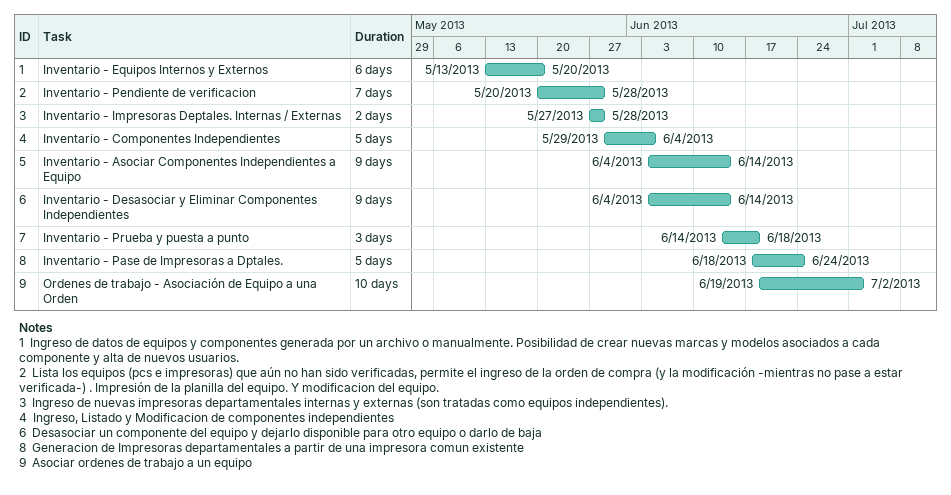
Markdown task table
| ID | Task | Duration | Start | Finish |
|---|---|---|---|---|
| 1 | Inventario - Equipos Internos y Externos | 6d | 2013-05-13 | 2013-05-20 |
| 2 | Inventario - Pendiente de verificacion | 7d | 2013-05-20 | 2013-05-28 |
| 3 | Inventario - Impresoras Deptales. Internas / Externas | 2d | 2013-05-27 | 2013-05-28 |
| 4 | Inventario - Componentes Independientes | 5d | 2013-05-29 | 2013-06-04 |
| 5 | Inventario - Asociar Componentes Independientes a Equipo | 9d | 2013-06-04 | 2013-06-14 |
| 6 | Inventario - Desasociar y Eliminar Componentes Independientes | 9d | 2013-06-04 | 2013-06-14 |
| 7 | Inventario - Prueba y puesta a punto | 3d | 2013-06-14 | 2013-06-18 |
| 8 | Inventario - Pase de Impresoras a Dptales. | 5d | 2013-06-18 | 2013-06-24 |
| 9 | Ordenes de trabajo - Asociación de Equipo a una Orden | 10d | 2013-06-19 | 2013-07-02 |

Notes
- 1: Ingreso de datos de equipos y componentes generada por un archivo o manualmente. Posibilidad de crear nuevas marcas y modelos asociados a cada componente y alta de nuevos usuarios.
- 2: Lista los equipos (pcs e impresoras) que aún no han sido verificadas, permite el ingreso de la orden de compra (y la modificación -mientras no pase a estar verificada-) . Impresión de la planilla del equipo. Y modificacion del equipo.
- 3: Ingreso de nuevas impresoras departamentales internas y externas (son tratadas como equipos independientes).
- 4: Ingreso, Listado y Modificacion de componentes independientes
- 6: Desasociar un componente del equipo y dejarlo disponible para otro equipo o darlo de baja
- 8: Generacion de Impresoras departamentales a partir de una impresora comun existente
- 9: Asociar ordenes de trabajo a un equipo
